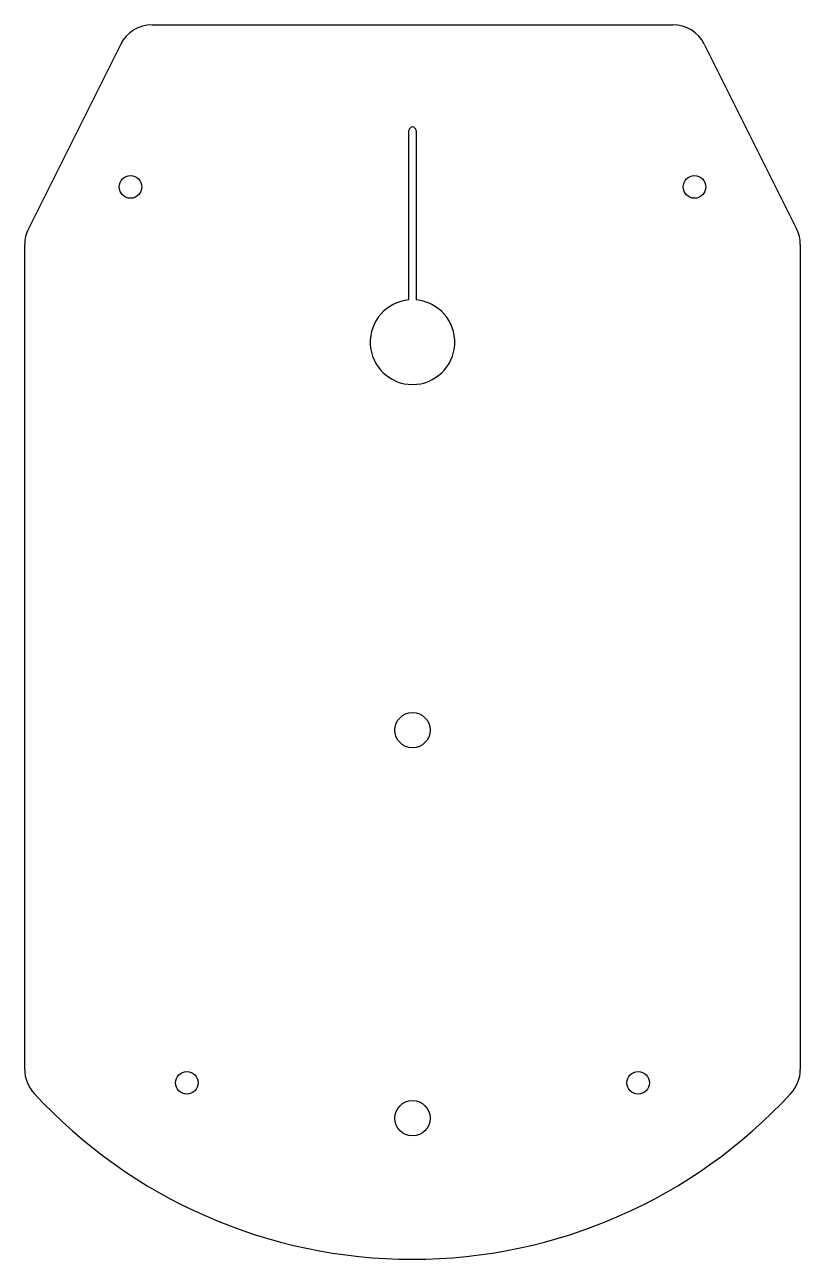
# Model space of a CAD drawing. Header units: inches. Extents: x 135 to 245, y 74 to 249.
import ezdxf

# ---------------------------------------------------------------- set-up
doc = ezdxf.new("R2010")
doc.units = ezdxf.units.IN
doc.layers.add('Predeterminado', color=7, linetype='Continuous')
doc.layers.add('SQUIRE_BASE_SUPE', color=7, linetype='Continuous')

# ---------------------------------------------------------------- blocks, each defined once
blk = doc.blocks.new('SE')
at = {"layer": 'SQUIRE_BASE_SUPE', "color": 7, "linetype": 'Continuous', "ltscale": 25.4}
for p, q in [((153.37, 248.93), (227.19, 248.93)), ((148.9, 246.17), (135.81, 219.99)), ((231.66, 246.17), (244.75, 219.99)), ((189.78, 209.91), (189.78, 233.93)), ((190.78, 233.93), (190.78, 209.91)), ((135.28, 100.84), (135.28, 217.75)), ((245.28, 217.75), (245.28, 100.84))]:
    blk.add_line(p, q, dxfattribs=at)
for centre, radius in [((150.28, 225.93), 1.6), ((230.28, 225.93), 1.6), ((190.28, 148.93), 2.5), ((158.28, 98.93), 1.6), ((222.28, 98.93), 1.6), ((190.28, 93.93), 2.5)]:
    blk.add_circle(centre, radius, dxfattribs=at)
for centre, radius, start, end in [((153.37, 243.93), 5, 90, 153.4349), ((227.19, 243.93), 5, 26.5651, 90), ((190.28, 233.93), 0.5, 0, 180), ((140.28, 217.75), 5, 153.4349, 180), ((240.28, 217.75), 5, 0, 26.5651), ((190.28, 203.93), 6, 94.7802, 85.2198), ((140.28, 100.84), 5, 180, 222.6679), ((240.28, 100.84), 5, 317.3321, 360), ((190.28, 146.93), 73, 222.6679, 317.3321)]:
    blk.add_arc(centre, radius, start, end, dxfattribs=at)

msp = doc.modelspace()

# ---------------------------------------------------------------- block references
at = {"layer": 'Predeterminado'}
msp.add_blockref('SE', (0, 0), dxfattribs=at)

doc.saveas('drawing.dxf')
